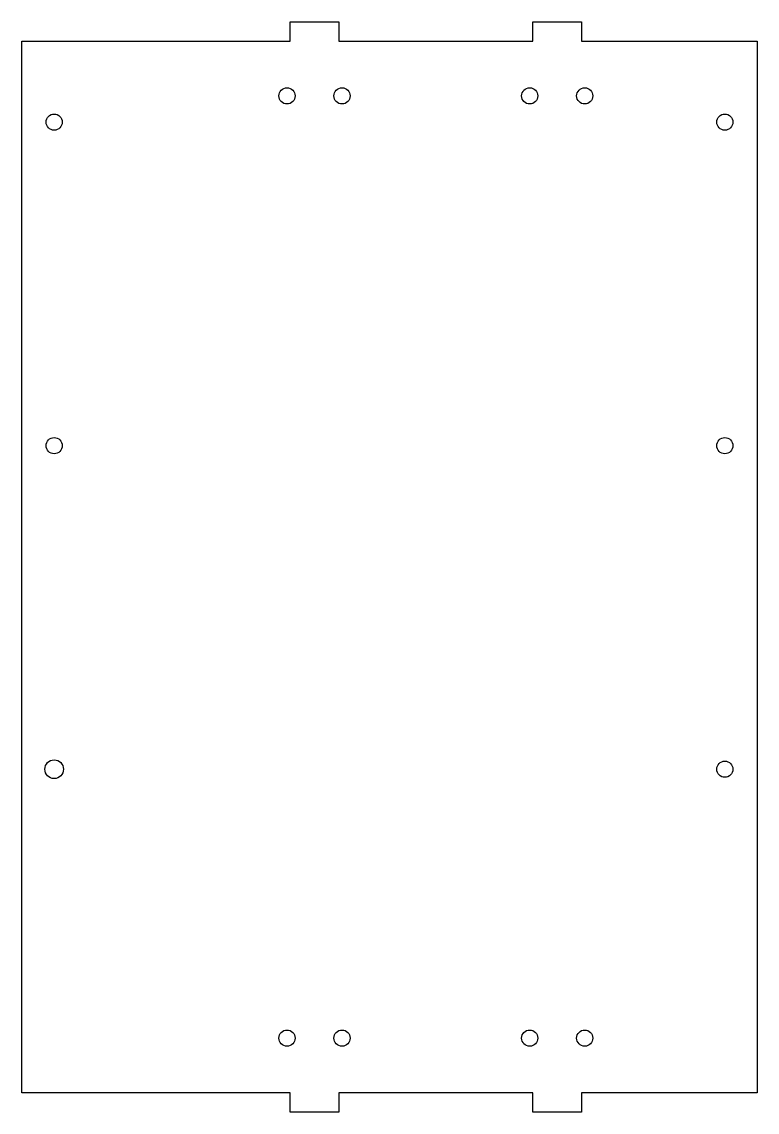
# Model space of a CAD drawing. Header units: millimetres. Extents: x 0 to 227, y 0 to 337.
import ezdxf

# ---------------------------------------------------------------- set-up
doc = ezdxf.new("R2010")
doc.units = ezdxf.units.MM
doc.layers.get('0').update_dxf_attribs({"true_color": 0xffffff})

msp = doc.modelspace()

# ---------------------------------------------------------------- linework, layer by layer
at = {"color": 7, "linetype": 'Continuous', "true_color": 0xffffff}
for p, q in [((82.96, 331), (82.96, 337)), ((82.96, 337), (97.96, 337)), ((97.96, 337), (97.96, 331)), ((157.96, 331), (157.96, 337)), ((157.96, 337), (172.96, 337)), ((172.96, 337), (172.96, 331)), ((0, 6), (0, 331)), ((0, 331), (82.96, 331)), ((97.96, 331), (157.96, 331)), ((172.96, 331), (227.26, 331)), ((227.26, 331), (227.26, 6)), ((82.96, 6), (0, 6)), ((82.96, 0), (82.96, 6)), ((157.96, 6), (97.96, 6)), ((97.96, 6), (97.96, 0)), ((157.96, 0), (157.96, 6)), ((227.26, 6), (172.96, 6)), ((172.96, 6), (172.96, 0)), ((97.96, 0), (82.96, 0)), ((172.96, 0), (157.96, 0))]:
    msp.add_line(p, q, dxfattribs=at)
for centre, radius in [((81.96, 314.1), 2.5), ((98.96, 314.1), 2.5), ((156.96, 314.1), 2.5), ((173.96, 314.1), 2.5), ((10, 306), 2.5), ((217.26, 306), 2.5), ((10, 206), 2.5), ((217.26, 206), 2.5), ((10, 106), 2.88), ((217.26, 106), 2.5), ((81.96, 22.9), 2.5), ((98.96, 22.9), 2.5), ((156.96, 22.9), 2.5), ((173.96, 22.9), 2.5)]:
    msp.add_circle(centre, radius, dxfattribs=at)

doc.saveas('drawing.dxf')
